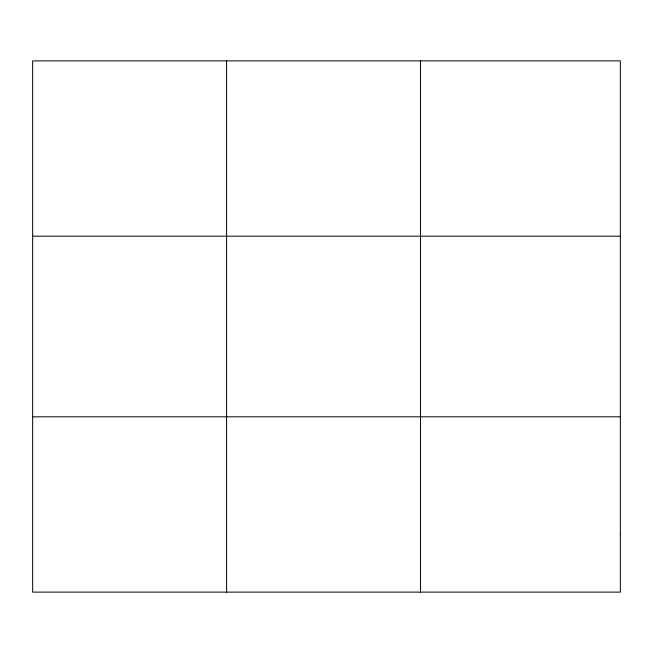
<?xml version="1.0" encoding="UTF-8"?>
<svg xmlns="http://www.w3.org/2000/svg" width="653" height="653" viewBox="0 0 653 653"><rect width="100%" height="100%" fill="white"/><g stroke="black" fill="none" stroke-linecap="round" stroke-linejoin="round"><path stroke-width="0.98" d="M226.591 592.116L226.591 60.884M420.532 592.116L420.532 60.884M32.65 236.19L620.35 236.19M32.65 416.81L620.35 416.81M620.35 533.681L620.35 592.116L32.65 592.116L32.65 60.884L620.35 60.884L620.35 533.681"/></g></svg>
